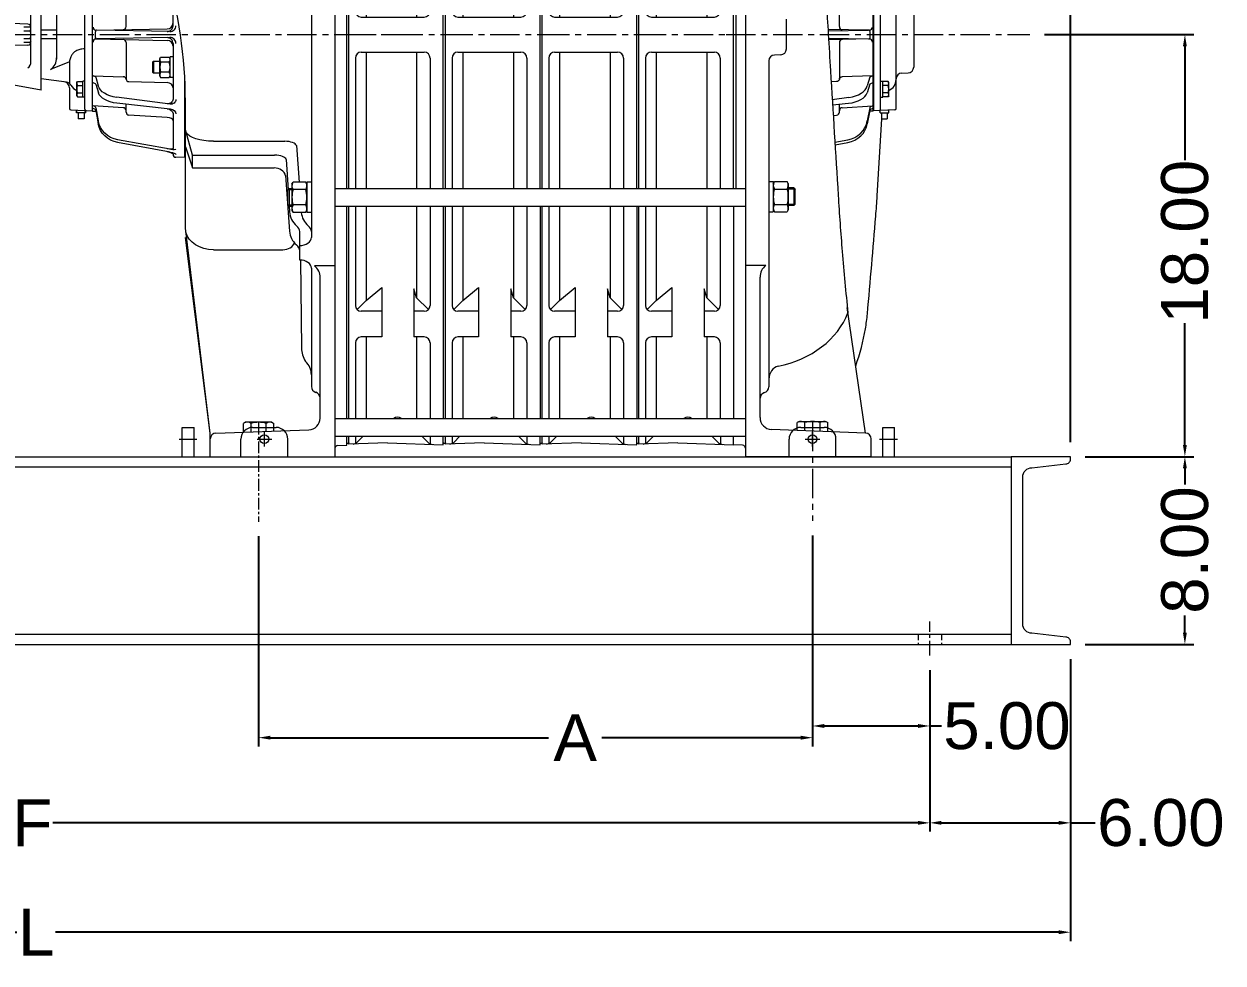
# Model space of a CAD drawing. Header units: inches. Extents: x -48 to 250, y -21 to 207.
# Drawn here: x 51.3 to 102.4, y 23.2 to 63.2 of the extents above; entities that cross this region are included whole.
import ezdxf

# ---------------------------------------------------------------- set-up
doc = ezdxf.new("R2010")
doc.units = ezdxf.units.IN
doc.header["$MEASUREMENT"] = 0
for name, pattern in [('CENTER', [2, 1.25, -0.25, 0.25, -0.25]), ('CENTERX2', [0.8, 0.5, -0.1, 0.1, -0.1]), ('HIDDEN', [0.375, 0.25, -0.125])]:
    doc.linetypes.add(name, pattern=pattern)
doc.layers.get('Defpoints').update_dxf_attribs({"lineweight": 5})
for name, color, linetype, lineweight in [('Center', 5, 'CENTER', 5), ('Centerline', 5, 'CENTERX2', 5), ('HID-HIDE', 6, 'HIDDEN', 5), ('Hidden', 3, 'HIDDEN', 5), ('OBJ', 7, 'Continuous', 5), ('TEXT', 104, 'Continuous', 5)]:
    doc.layers.add(name, color=color, linetype=linetype, lineweight=lineweight)
doc.styles.get("Standard").update_dxf_attribs({"font": 'arial.ttf'})
doc.dimstyles.new('STANDARD 2 PLCS$0', dxfattribs={"dimtxt": 1, "dimasz": 0.5, "dimexe": 0.375, "dimexo": 0.625, "dimgap": 0.2, "dimtad": 0, "dimzin": 4, "dimdsep": 46, "dimtxsty": 'Standard', "dimcen": 0.09, "dimaunit": 1, "dimadec": 0, "dimazin": 1, "dimtfac": 1, "dimtofl": 0, "dimtmove": 0, "dimatfit": 3, "dimfxl": 1, "dimtolj": 1, "dimtzin": 4, "dimarcsym": 0})

# ---------------------------------------------------------------- blocks, each defined once
blk = doc.blocks.new('mc8 p1 inlet side view')
at = {"color": 5, "linetype": 'CENTER', "lineweight": 5}
blk.add_line((-20.532, 0), (3.188, 0), dxfattribs=at)
at = {"lineweight": 5}
for p, q in [((-0.505, -6.561), (0, -6.561)), ((-0.505, -7.311), (0, -7.311)), ((-0.505, -16.37), (0, -16.37)), ((-0.505, -17.12), (0, -17.12)), ((-5.817, -18), (-0.505, -18))]:
    blk.add_line(p, q, dxfattribs=at)
at = {"layer": 'Centerline', "color": 5, "lineweight": 5}
blk.add_line((-3.755, -16.548), (-3.755, -20.769), dxfattribs=at)
at = {"layer": 'HID-HIDE', "lineweight": 5, "ltscale": 2}
for p, q in [((-11.509, -3.335), (-11.505, -3.224)), ((-11.145, -3.335), (-11.148, -3.236))]:
    blk.add_line(p, q, dxfattribs=at)
at = {"layer": 'HID-HIDE', "lineweight": 5}
for p, q in [((-2.494, -6.608), (-2.336, -6.608)), ((-2.494, -7.264), (-2.336, -7.264))]:
    blk.add_line(p, q, dxfattribs=at)
at = {"layer": 'OBJ', "lineweight": 5}
for p, q in [((-0.505, 17.655), (-0.505, -18)), ((-1.505, 8.645), (-1.505, -8.645)), ((0, -6.561), (0, 6.561)), ((-11.167, -3.178), (-11.167, 3.216)), ((-10.857, 3.25), (-10.857, -3.25)), ((-10.843, -3.259), (-10.843, 3.259)), ((-13.027, -2.368), (-13.027, 2.368)), ((-9.408, 0.34), (-9.408, 1.901)), ((-7.408, 0.38), (-7.408, 1.658)), ((-13.469, -1.191), (-13.469, 1.163)), ((-12.382, 0.993), (-12.382, -1.049)), ((-13.595, 0.444), (-14.282, 0.468)), ((-13.773, 0.325), (-13.495, 0.325)), ((-13.773, 0.162), (-13.495, 0.162)), ((-13.469, 0.281), (-13.495, 0.325)), ((-12.382, 0.188), (-13.027, 0.188)), ((-10.718, -0.124), (-10.718, 0.124)), ((-10.686, 0.188), (-7.653, 0.245)), ((-7.537, 0.127), (-10.654, 0.187)), ((-13.595, -0.444), (-14.282, -0.468)), ((-13.773, -0.162), (-13.495, -0.162)), ((-13.773, -0.325), (-13.495, -0.325)), ((-13.469, -0.281), (-13.495, -0.325)), ((-12.382, -0.188), (-13.027, -0.188)), ((-10.686, -0.188), (-7.653, -0.245)), ((-7.537, -0.127), (-10.654, -0.187)), ((-9.408, -0.34), (-9.408, -1.901)), ((-7.408, -0.38), (-7.408, -2.749)), ((-7.97, -1.016), (-7.937, -0.958)), ((-7.97, -1.766), (-7.97, -1.016)), ((-7.937, -0.958), (-7.566, -0.958)), ((-7.533, -1.016), (-7.566, -0.958)), ((-7.408, -0.954), (-7.533, -0.954)), ((-7.533, -1.827), (-7.533, -0.954)), ((-11.827, -1.159), (-12.632, -1.493)), ((-11.827, -1.159), (-11.827, -2.086)), ((-8.244, -1.141), (-8.283, -1.18)), ((-8.283, -1.18), (-8.283, -1.602)), ((-8.244, -1.141), (-8.244, -1.641)), ((-7.97, -1.141), (-8.244, -1.141)), ((-7.566, -1.174), (-7.937, -1.174)), ((-11.947, -2.034), (-13.027, -1.882)), ((-11.511, -2.045), (-11.486, -2.001)), ((-11.511, -2.607), (-11.511, -2.045)), ((-11.486, -2.001), (-11.261, -2.001)), ((-11.167, -1.984), (-11.261, -1.984)), ((-11.261, -2.667), (-11.261, -1.984)), ((-10.819, -1.763), (-9.529, -1.796)), ((-10.704, -1.815), (-10.597, -2.186)), ((-9.287, -2.005), (-7.653, -2.047)), ((-8.283, -1.602), (-8.244, -1.641)), ((-7.97, -1.641), (-8.244, -1.641)), ((-7.97, -1.766), (-7.937, -1.824)), ((-7.566, -1.607), (-7.937, -1.607)), ((-7.937, -1.824), (-7.566, -1.824)), ((-7.533, -1.766), (-7.566, -1.824)), ((-7.408, -1.827), (-7.533, -1.827)), ((-6.908, -5.246), (-6.908, -1.822)), ((-13.027, -2.368), (-14.2, -2.161)), ((-11.827, -2.268), (-11.827, -3.155)), ((-11.486, -2.164), (-11.261, -2.164)), ((-11.486, -2.488), (-11.261, -2.488)), ((-10.704, -2.114), (-10.589, -2.482)), ((-11.511, -2.607), (-11.486, -2.651)), ((-11.486, -2.651), (-11.261, -2.651)), ((-11.167, -2.667), (-11.261, -2.667)), ((-9.529, -3.116), (-10.819, -3.039)), ((-7.533, -2.968), (-9.816, -2.675)), ((-7.533, -3.173), (-9.8, -2.926)), ((-9.408, -3.306), (-9.408, -2.969)), ((-6.88, -8.254), (-6.88, -2.872)), ((-11.769, -3.215), (-10.857, -3.247)), ((-11.527, -3.335), (-11.524, -3.223)), ((-11.127, -3.335), (-11.527, -3.335)), ((-11.452, -3.335), (-11.452, -3.585)), ((-11.202, -3.335), (-11.202, -3.585)), ((-11.127, -3.335), (-11.13, -3.237)), ((-10.857, -3.25), (-10.843, -3.25)), ((-10.843, -3.259), (-10.698, -3.269)), ((-10.704, -3.12), (-10.598, -3.684)), ((-10.704, -3.236), (-10.598, -3.8)), ((-7.652, -3.534), (-9.287, -3.435)), ((-7.408, -3.366), (-7.408, -4.861)), ((-11.202, -3.585), (-11.452, -3.585)), ((-6.583, -5.142), (-6.88, -4.065)), ((-7.533, -4.892), (-9.781, -4.483)), ((-7.533, -5.008), (-9.781, -4.599)), ((-5.688, -4.55), (-2.643, -4.55)), ((-7.408, -5.094), (-7.408, -5.103)), ((-6.88, -4.78), (-6.583, -5.683)), ((-2.146, -4.733), (-2.032, -6.287)), ((-6.908, -5.246), (-7.283, -5.233)), ((-6.88, -5.25), (-6.908, -5.25)), ((-6.583, -5.142), (-3.081, -5.142)), ((-6.583, -5.683), (-6.583, -5.142)), ((-2.584, -5.326), (-2.501, -6.614)), ((-6.583, -5.683), (-3.095, -5.683)), ((-2.608, -6.015), (-2.439, -8.38)), ((-2.447, -6.561), (-2.508, -6.621)), ((-2.508, -7.251), (-2.508, -6.621)), ((-2.447, -6.561), (-2.447, -7.311)), ((-2.447, -6.561), (-2.336, -6.561)), ((-2.336, -6.374), (-2.285, -6.287)), ((-2.336, -6.374), (-2.336, -7.499)), ((-1.745, -6.287), (-2.285, -6.287)), ((-1.745, -6.611), (-2.285, -6.611)), ((-1.695, -6.374), (-1.745, -6.287)), ((-1.695, -6.287), (-1.695, -7.586)), ((-1.505, -6.287), (-1.695, -6.287)), ((-2.447, -7.311), (-2.508, -7.251)), ((-2.456, -7.303), (-2.439, -7.558)), ((-2.447, -7.311), (-2.336, -7.311)), ((-2.336, -7.499), (-2.285, -7.586)), ((-1.745, -7.261), (-2.285, -7.261)), ((-1.745, -7.586), (-2.285, -7.586)), ((-1.695, -7.499), (-1.745, -7.586)), ((-1.505, -7.586), (-1.695, -7.586)), ((0, -16.37), (0, -7.311)), ((-5.817, -17), (-6.88, -8.254)), ((-5.817, -17), (-6.88, -8.649)), ((-2.005, -9.612), (-2.005, -8.4)), ((-5.688, -9.172), (-2.727, -9.172)), ((-1.972, -9.612), (-1.923, -13.362)), ((-1.505, -9.965), (-1.505, -15.012)), ((-0.505, -9.867), (-1.38, -9.867)), ((-1.13, -16.353), (-1.13, -10.367)), ((-5.576, -16.992), (-1.613, -16.853)), ((-4.318, -16.53), (-4.405, -16.58)), ((-4.405, -16.951), (-4.405, -16.58)), ((-3.193, -16.53), (-4.318, -16.53)), ((-4.08, -16.939), (-4.08, -16.58)), ((-3.431, -16.917), (-3.431, -16.58)), ((-3.193, -16.53), (-3.106, -16.58)), ((-3.106, -16.905), (-3.106, -16.58)), ((-5.817, -18), (-5.817, -17)), ((0, -17.506), (0, -17.12)), ((-0.384, -17.52), (0, -17.506))]:
    blk.add_line(p, q, dxfattribs=at)
blk.add_lwpolyline([(-11.167, -0.605, 0.03046), (-11.297, -0.617, 0.042877), (-11.387, -0.639, 0.020364), (-11.553, -0.702, 0.058269), (-11.607, -0.733, 0.056736), (-11.635, -0.759, 0.016687), (-11.717, -0.862, 0.071281), (-11.785, -0.987, 0.057399), (-11.827, -1.159)], format="xyb", dxfattribs=at)
for centre, radius, start, end in [((-26.57, -2.872), 19.69, 0, 16.6658), ((-13.599, 0.314), 0.13, 0, 88), ((-13.613, 0.244), 0.144, 325.6158, 25.6158), ((-14.007, 0), 0.537, 342.412, 17.588), ((-10.689, 0.318), 0.13, 180, 271.0817), ((-10.655, 0.124), 0.063, 88.9023, 180), ((-9.538, 0.34), 0.13, 274.0305, 0), ((-7.658, 0.38), 0.25, 268.9183, 0), ((-7.658, 0.495), 0.25, 271.0817, 0), ((-7.533, 0.377), 0.25, 268.9022, 0), ((-7.658, 0.495), 0.25, 300, 0), ((-13.599, -0.314), 0.13, 272, 0), ((-13.613, -0.244), 0.144, 334.3842, 34.3842), ((-10.689, -0.318), 0.13, 88.9183, 180), ((-10.655, -0.124), 0.063, 180, 271.0978), ((-9.538, -0.34), 0.13, 0, 85.9695), ((-7.658, -0.38), 0.25, 0, 91.0817), ((-7.658, -0.495), 0.25, 0, 88.9183), ((-7.533, -0.377), 0.25, 0, 91.0978), ((-7.658, -0.495), 0.25, 0, 60), ((-12.951, -1.021), 0.57, 304.075, 2.7949), ((-7.779, -1.066), 0.192, 154.3842, 214.3842), ((-7.725, -1.066), 0.192, 325.6158, 25.6158), ((-13.766, -1.177), 0.296, 304.075, 2.7949), ((-7.254, -1.391), 0.717, 162.412, 197.588), ((-8.25, -1.391), 0.717, 342.412, 17.588), ((-12.077, -2.268), 0.25, 0, 82), ((-11.982, -2.282), 0.25, 29.1572, 82), ((-11.367, -2.082), 0.144, 154.3842, 214.3842), ((-7.779, -1.715), 0.192, 145.6158, 205.6158), ((-7.725, -1.715), 0.192, 334.3842, 34.3842), ((-11.327, -1.916), 0.5, 209.1572, 248.4077), ((-10.974, -2.326), 0.537, 162.412, 197.588), ((-11.367, -2.569), 0.144, 145.6158, 205.6158), ((-11.767, -3.155), 0.06, 180, 268), ((-11.107, -3.178), 0.06, 180, 268), ((-9.538, -3.246), 0.13, 0, 85.9695), ((-9.278, -3.306), 0.13, 180, 265.9695), ((-7.278, -5.103), 0.13, 180, 268), ((-2.048, -6.449), 0.288, 154.3842, 214.3842), ((-1.261, -6.936), 1.075, 162.412, 197.588), ((-1.983, -6.449), 0.288, 325.6158, 25.6158), ((-2.77, -6.936), 1.075, 342.412, 17.588), ((-1.595, -7.503), 0.846, 183.7157, 229.8145), ((-2.048, -7.423), 0.288, 145.6158, 205.6158), ((-1.095, -7.503), 0.846, 185.6217, 229.8145), ((-1.983, -7.423), 0.288, 334.3842, 34.3842), ((-1.595, -8.32), 0.846, 184.08, 229.4755), ((-1.699, -10.339), 0.57, 357.2039, 55.9233), ((-1.255, -15.012), 0.25, 180, 255.5268), ((-1.38, -15.496), 0.25, 359.9976, 75.5268), ((-1.63, -16.353), 0.5, 272, 0), ((-4.243, -16.817), 0.288, 55.6158, 115.6158), ((-3.756, -17.605), 1.075, 72.412, 107.588), ((-3.268, -16.817), 0.288, 64.3842, 124.3842), ((-5.567, -17.241), 0.25, 92, 180), ((-0.38, -17.645), 0.125, 92, 180)]:
    blk.add_arc(centre, radius, start, end, dxfattribs=at)
for centre, major_axis, ratio, start_param, end_param in [((-10.825, -1.796), (-0.122, 0.025), 0.268221, 3.33084, 4.720795), ((-9.529, -1.901), (0.121, 0), 0.864511, 0, 1.570796), ((-9.287, -1.901), (0.121, 0), 0.864511, 3.141593, 4.712389), ((-10.825, -2.096), (-0.122, 0.025), 0.264455, 3.350837, 4.720234), ((-7.658, -2.263), (-0.25, 0.006), 0.862791, 3.141593, 4.712389), ((-10.823, -3.126), (-0.12, 0.015), 0.725268, 3.38198, 4.768314), ((-10.823, -3.243), (-0.12, 0.014), 0.722533, 3.387375, 4.767172), ((-7.658, -3.635), (-0.25, 0.015), 0.405573, 3.141593, 4.712389), ((-2.643, -4.751), (-0.499, 0), 0.404436, 3.230092, 4.712389), ((-3.081, -5.344), (-0.499, 0), 0.404436, 3.230092, 4.712389), ((-3.095, -6.087), (0.495, 0), 0.815211, 0.178165, 1.570796), ((-3.005, -8.4), (-1, 0), 0.4995, 3.141593, 3.669266), ((-2.505, -8.4), (-1, 0), 0.4995, 3.141593, 3.669266), ((-2.005, -8.645), (-0.5, 0), 0.707107, 1.570796, 3.141593), ((-2.727, -8.806), (0.5, 0), 0.732051, 4.712389, 6.09846), ((-3.005, -9.218), (1, 0), 0.4995, 0, 0.535196), ((-2.005, -9.965), (0.5, 0), 0.707107, 0, 1.570796), ((-0.304, -13.402), (-1.619, 0.062), 0.781235, 0.016735, 0.486776), ((-2.505, -14.501), (1, 0), 0.846, 0, 0.726435)]:
    blk.add_ellipse(centre, major_axis=major_axis, ratio=ratio, start_param=start_param, end_param=end_param, dxfattribs=at)
at = {"layer": 'OBJ', "lineweight": 5, "extrusion": (0, 0, -1)}
for centre, major_axis, ratio, start_param, end_param in [((-9.607, -2.083), (-1.005, 0), 0.602662, -1.360946, -0.171812), ((-9.607, -2.389), (-0.996, 0), 0.549809, -1.375776, -0.170203), ((-7.631, -2.742), (-0.221, 0.028), 0.947603, 3.038184, 4.712389), ((-7.506, -2.758), (-0.221, 0.028), 0.947603, 3.038184, 4.712389), ((-7.679, -3.356), (-0.271, 0.029), 0.726675, 1.570796, 3.047877), ((-7.554, -3.369), (-0.271, 0.029), 0.726675, 1.570796, 3.047877), ((-9.607, -3.559), (-0.988, 0.186), 0.935161, 4.699785, 5.951591), ((-9.607, -3.675), (-0.988, 0.186), 0.935161, 4.699785, 5.951591), ((-5.688, -4.065), (1.193, 0), 0.406728, 1.570796, 2.918345), ((-7.649, -4.819), (-0.241, 0.044), 0.208345, 3.115076, 4.712389), ((-7.67, -5.05), (-0.262, 0.048), 0.248198, 1.570796, 3.099328), ((-7.523, -4.842), (-0.241, 0.044), 0.208345, 3.115076, 4.712389), ((-7.544, -5.073), (-0.262, 0.048), 0.248198, 1.570796, 3.099328), ((-5.688, -8.254), (1.193, 0), 0.769902, 1.570796, 2.955074)]:
    blk.add_ellipse(centre, major_axis=major_axis, ratio=ratio, start_param=start_param, end_param=end_param, dxfattribs=at)
blk = doc.blocks.new('mc8 intermediate side view')
at = {"lineweight": 5}
for p, q in [((0, 17.12), (4.21, 17.12)), ((0, 16.37), (4.21, 16.37)), ((0, 7.311), (4.21, 7.311)), ((0, 6.561), (4.21, 6.561)), ((0, -6.561), (4.21, -6.561)), ((0, -7.311), (4.21, -7.311)), ((0, -16.37), (4.21, -16.37)), ((0, -17.12), (4.21, -17.12))]:
    blk.add_line(p, q, dxfattribs=at)
at = {"color": 5, "linetype": 'CENTER', "lineweight": 5}
blk.add_line((0, 0), (4.634, 0), dxfattribs=at)
at = {"layer": 'OBJ', "lineweight": 5}
for p, q in [((1.745, 17.411), (0.09, 17.468)), ((0.09, 17.12), (0.09, 17.468)), ((0.374, 17.12), (0.374, 17.438)), ((0.707, 17.12), (0.439, 17.389)), ((1.745, 17.411), (4.12, 17.493)), ((3.204, 17.12), (3.488, 17.404)), ((3.562, 17.12), (3.562, 17.453)), ((4.12, 17.493), (4.12, 17.12)), ((0.09, 7.311), (0.09, 16.37)), ((0.369, 16.37), (0.369, 13.143)), ((0.825, 16.37), (0.825, 12.893)), ((2.983, 12.893), (2.983, 16.37)), ((3.557, 13.143), (3.557, 16.37)), ((4.12, 7.311), (4.12, 16.37)), ((1.495, 12.893), (0.619, 12.893)), ((1.495, 10.788), (1.495, 12.893)), ((2.87, 10.838), (2.87, 12.893)), ((3.307, 12.893), (2.87, 12.893)), ((1.495, 11.799), (0.619, 11.799)), ((3.307, 11.799), (2.87, 11.799)), ((0.369, 11.549), (0.369, 7.311)), ((0.442, 11.725), (0.825, 11.343)), ((0.825, 11.343), (0.825, 7.311)), ((0.825, 11.343), (1.495, 10.788)), ((3.484, 11.725), (2.983, 11.224)), ((3.557, 11.549), (3.557, 7.311)), ((2.983, 11.224), (2.87, 10.838)), ((2.983, 11.224), (2.983, 7.311)), ((0.09, -6.561), (0.09, 6.561)), ((0.369, 6.561), (0.369, 1)), ((0.825, 6.561), (0.825, 0.75)), ((2.983, 6.561), (2.983, 0.75)), ((3.557, 6.561), (3.557, 1)), ((4.12, -6.561), (4.12, 6.561)), ((0.619, 0.75), (3.307, 0.75)), ((0.369, -1), (0.369, -6.561)), ((0.619, -0.75), (3.307, -0.75)), ((0.825, -0.75), (0.825, -6.561)), ((2.983, -0.75), (2.983, -6.561)), ((3.557, -1), (3.557, -6.561)), ((0.09, -16.37), (0.09, -7.311)), ((0.369, -7.311), (0.369, -11.549)), ((0.825, -7.311), (0.825, -11.343)), ((2.983, -7.311), (2.983, -11.224)), ((3.557, -7.311), (3.557, -11.549)), ((4.12, -7.311), (4.12, -16.37)), ((0.825, -11.343), (1.495, -10.788)), ((1.495, -10.788), (1.495, -12.893)), ((2.87, -10.838), (2.87, -12.893)), ((2.983, -11.224), (2.87, -10.838)), ((3.484, -11.725), (2.983, -11.224)), ((0.442, -11.725), (0.825, -11.343)), ((1.495, -11.799), (0.619, -11.799)), ((3.307, -11.799), (2.87, -11.799)), ((0.369, -13.143), (0.369, -16.37)), ((1.495, -12.893), (0.619, -12.893)), ((0.825, -12.893), (0.825, -16.37)), ((3.307, -12.893), (2.87, -12.893)), ((2.983, -12.893), (2.983, -16.37)), ((3.557, -13.143), (3.557, -16.37)), ((0.09, -17.468), (0.09, -17.12)), ((0.374, -17.12), (0.374, -17.438)), ((0.707, -17.12), (0.439, -17.389)), ((3.204, -17.12), (3.488, -17.404)), ((3.562, -17.12), (3.562, -17.453)), ((4.12, -17.493), (4.12, -17.12)), ((1.745, -17.411), (0.09, -17.468)), ((1.745, -17.411), (4.12, -17.493))]:
    blk.add_line(p, q, dxfattribs=at)
for centre, start, end in [((3.665, 17.227), 92, 135), ((2.171, 16.56), 229.2279, 310.7721), ((0.619, 13.143), 180, 270), ((3.307, 13.143), 270, 0), ((0.619, 11.549), 90, 180), ((3.307, 11.549), 0, 90), ((0.619, 1), 180, 270), ((3.307, 1), 270, 0), ((0.619, -1), 90, 180), ((3.307, -1), 0, 90), ((0.619, -11.549), 180, 270), ((3.307, -11.549), 270, 0), ((0.619, -13.143), 90, 180), ((3.307, -13.143), 0, 90), ((2.171, -16.56), 49.2279, 130.7721), ((0.262, -17.212), 272, 315), ((3.665, -17.227), 225, 268)]:
    blk.add_arc(centre, 0.25, start, end, dxfattribs=at)
blk.add_ellipse((0.045, 17.408), major_axis=(-0.045, 0), ratio=0.666667, start_param=3.141593, end_param=6.283185, dxfattribs=at)
at = {"layer": 'OBJ', "lineweight": 5, "extrusion": (0, 0, -1)}
blk.add_ellipse((0.045, -17.408), major_axis=(-0.045, 0), ratio=0.666667, start_param=3.141593, end_param=6.283185, dxfattribs=at)
blk = doc.blocks.new('mc8 p1 disch side view')
at = {"color": 5, "linetype": 'CENTER', "lineweight": 5}
for p, q in [((-0.41, 0), (12.539, 0)), ((3.273, -16.512), (3.273, -20.733))]:
    blk.add_line(p, q, dxfattribs=at)
at = {"lineweight": 5}
for p, q in [((-0.008, -6.561), (0.41, -6.561)), ((-0.008, -7.311), (0.41, -7.311)), ((-0.008, -16.37), (0.41, -16.37)), ((-0.008, -17.12), (0.41, -17.12)), ((5.773, -18), (0.41, -18))]:
    blk.add_line(p, q, dxfattribs=at)
at = {"layer": 'HID-HIDE', "lineweight": 5}
for p, q in [((2.522, -6.586), (2.241, -6.586)), ((2.522, -7.243), (2.241, -7.243))]:
    blk.add_line(p, q, dxfattribs=at)
at = {"layer": 'OBJ', "lineweight": 5}
for p, q in [((0.41, 17.493), (0.41, -18)), ((0, 6.561), (0, -6.561)), ((5.854, -3.259), (5.854, 3.259)), ((5.868, 3.25), (5.868, -3.25)), ((6.178, -3.178), (6.178, 3.217)), ((4.419, 0.34), (4.419, 1.901)), ((6.838, -3.155), (6.838, 1.916)), ((7.588, 1.384), (7.588, -1.384)), ((2.16, -0.612), (2.16, 0.655)), ((5.697, 0.188), (3.932, 0.221)), ((3.936, 0.154), (5.665, 0.187)), ((5.729, -0.124), (5.729, 0.124)), ((3.954, -0.154), (5.665, -0.187)), ((5.697, -0.188), (3.958, -0.221)), ((4.419, -0.34), (4.419, -1.901)), ((1.919, -0.862), (1.651, -0.871)), ((1.41, -1.121), (1.41, -15.024)), ((4.298, -2.005), (4.068, -2.011)), ((5.83, -1.763), (4.533, -1.796)), ((5.715, -1.815), (5.608, -2.186)), ((6.178, -1.984), (6.272, -1.984)), ((6.272, -2.667), (6.272, -1.984)), ((6.497, -2.001), (6.272, -2.001)), ((6.522, -2.045), (6.497, -2.001)), ((6.522, -2.607), (6.522, -2.045)), ((7.079, -1.643), (7.347, -1.633)), ((5.715, -2.114), (5.6, -2.482)), ((6.497, -2.164), (6.272, -2.164)), ((6.497, -2.488), (6.272, -2.488)), ((4.114, -2.766), (4.827, -2.675)), ((4.129, -3), (4.811, -2.926)), ((4.419, -3.306), (4.419, -2.969)), ((4.54, -3.116), (5.83, -3.039)), ((6.178, -2.667), (6.272, -2.667)), ((6.497, -2.651), (6.272, -2.651)), ((6.522, -2.607), (6.497, -2.651)), ((4.156, -3.444), (4.298, -3.435)), ((5.715, -3.12), (5.609, -3.684)), ((5.715, -3.236), (5.609, -3.8)), ((5.854, -3.259), (5.709, -3.269)), ((5.868, -3.25), (5.854, -3.25)), ((6.78, -3.215), (5.868, -3.247)), ((6.151, -3.335), (6.154, -3.237)), ((6.151, -3.335), (6.526, -3.335)), ((6.213, -3.335), (6.213, -3.585)), ((6.463, -3.335), (6.463, -3.585)), ((6.472, -3.335), (6.481, -3.339)), ((6.526, -3.335), (6.522, -3.224)), ((6.213, -3.585), (6.463, -3.585)), ((4.226, -4.586), (4.78, -4.485)), ((4.233, -4.7), (4.78, -4.601)), ((1.41, -6.265), (1.6, -6.265)), ((1.6, -6.352), (1.65, -6.265)), ((1.6, -6.265), (1.6, -7.564)), ((1.65, -6.265), (2.19, -6.265)), ((1.65, -6.59), (2.19, -6.59)), ((2.241, -6.352), (2.19, -6.265)), ((2.241, -6.352), (2.241, -7.477)), ((2.475, -6.539), (2.241, -6.539)), ((2.475, -6.539), (2.535, -6.599)), ((2.475, -6.539), (2.475, -7.289)), ((2.535, -7.229), (2.535, -6.599)), ((-0.095, -7.311), (-0.095, -16.37)), ((1.41, -7.564), (1.6, -7.564)), ((1.6, -7.477), (1.65, -7.564)), ((1.65, -7.239), (2.19, -7.239)), ((1.65, -7.564), (2.19, -7.564)), ((2.241, -7.477), (2.19, -7.564)), ((2.475, -7.289), (2.241, -7.289)), ((2.475, -7.289), (2.535, -7.229)), ((1.285, -9.845), (0.41, -9.845)), ((1.035, -16.334), (1.035, -10.345)), ((5.531, -16.992), (4.757, -11.638)), ((5.531, -16.992), (1.518, -16.834)), ((2.71, -16.496), (2.623, -16.546)), ((2.623, -16.871), (2.623, -16.546)), ((2.71, -16.496), (3.835, -16.496)), ((2.948, -16.883), (2.948, -16.546)), ((3.598, -16.905), (3.598, -16.546)), ((3.835, -16.496), (3.922, -16.546)), ((3.922, -16.917), (3.922, -16.546)), ((5.773, -18), (5.773, -17.241)), ((0.289, -17.507), (-0.095, -17.493))]:
    blk.add_line(p, q, dxfattribs=at)
for points in [[(3.51, 7.247, -0.001333), (3.532, 6.894, -0.000057), (3.863, 1.372, 0.000233), (3.944, 0.019, 0.000175), (4.039, -1.537, 0.000051), (4.366, -6.856, 0.005285), (4.539, -9.253, 0.004801), (4.78, -11.864, 0.046519)], [(5.116, -14.118, 0.046591), (5.526, -12.55, 0.025876), (5.616, -11.908, 0.001144), (5.971, -7.74, 0.005517), (6.033, -6.875), (6.232, -3.585)]]:
    blk.add_lwpolyline(points, format="xyb", dxfattribs=at)
for centre, radius, start, end in [((4.549, 0.34), 0.13, 180, 265.9695), ((5.666, 0.124), 0.063, 0, 91.0977), ((5.7, 0.318), 0.13, 268.9183, 0), ((4.549, -0.34), 0.13, 94.0305, 180), ((5.666, -0.124), 0.063, 268.9022, 0), ((5.7, -0.318), 0.13, 0, 91.0817), ((1.66, -1.121), 0.25, 92, 180), ((1.91, -0.612), 0.25, 272, 0), ((7.338, -1.384), 0.25, 272, 0), ((6.378, -2.082), 0.144, 325.6158, 25.6158), ((6.338, -1.916), 0.5, 291.5923, 0), ((7.088, -1.893), 0.25, 92, 180), ((5.985, -2.326), 0.537, 342.412, 17.588), ((6.378, -2.569), 0.144, 334.3842, 34.3842), ((4.289, -3.306), 0.13, 274.0305, 0), ((4.549, -3.246), 0.13, 94.0305, 180), ((6.118, -3.178), 0.06, 272, 0), ((6.778, -3.155), 0.06, 272, 0), ((1.888, -6.427), 0.288, 154.3842, 214.3842), ((2.675, -6.914), 1.075, 162.412, 197.588), ((1.953, -6.427), 0.288, 325.6158, 25.6158), ((1.166, -6.914), 1.075, 342.412, 17.588), ((1.888, -7.402), 0.288, 145.6158, 205.6158), ((1.953, -7.402), 0.288, 334.3842, 34.3842), ((1.605, -10.318), 0.57, 124.0733, 182.7937), ((1.285, -15.508), 0.25, 104.4817, 179.9976), ((1.16, -15.024), 0.25, 284.4817, 0), ((1.535, -16.334), 0.5, 180, 268), ((2.786, -16.783), 0.288, 55.6158, 115.6158), ((3.273, -17.57), 1.075, 72.412, 107.588), ((3.76, -16.783), 0.288, 64.3842, 124.3842), ((5.523, -17.241), 0.25, 0, 88), ((0.285, -17.632), 0.125, 0, 88), ((0.285, -17.632), 0.125, 0, 40.5358)]:
    blk.add_arc(centre, radius, start, end, dxfattribs=at)
at = {"layer": 'OBJ', "lineweight": 5, "extrusion": (0, 0, -1)}
for centre, major_axis, ratio, start_param, end_param in [((4.298, -1.901), (-0.121, 0), 0.864511, 3.141593, 4.712389), ((4.54, -1.901), (-0.121, 0), 0.864511, 0, 1.570796), ((5.836, -1.796), (0.122, 0.025), 0.268221, 3.33084, 4.720795), ((5.836, -2.096), (0.122, 0.025), 0.264455, 3.350837, 4.720234), ((5.834, -3.126), (0.12, 0.015), 0.725268, 3.38198, 4.768314), ((5.834, -3.243), (0.12, 0.014), 0.722533, 3.387375, 4.767172)]:
    blk.add_ellipse(centre, major_axis=major_axis, ratio=ratio, start_param=start_param, end_param=end_param, dxfattribs=at)
at = {"layer": 'OBJ', "lineweight": 5}
for centre, major_axis, ratio, start_param, end_param in [((4.618, -2.389), (0.996, 0), 0.549809, -1.375776, -0.170203), ((4.618, -2.083), (-1.005, 0), 0.602662, 1.780646, 2.96978), ((4.618, -3.559), (0.988, 0.186), 0.935161, 4.699785, 5.951591), ((4.618, -3.675), (0.988, 0.186), 0.935161, 4.699785, 5.951591), ((1.283, -11.264), (3.609, 0.792), 0.791898, 4.685207, 5.808707), ((1.91, -14.695), (0, 0.564), 0.886835, 0.196529, 1.570796)]:
    blk.add_ellipse(centre, major_axis=major_axis, ratio=ratio, start_param=start_param, end_param=end_param, dxfattribs=at)
blk = doc.blocks.new('*D74')
at = {"layer": 'Defpoints', "color": 0, "transparency": 16777216}
for p in [(15.905, 36.319), (89.905, 36.319), (89.905, 29.18)]:
    blk.add_point(p, dxfattribs=at)
at = {"layer": 'TEXT', "color": 0, "lineweight": -2, "transparency": 16777216}
for p, q in [((15.905, 35.694), (15.905, 28.805)), ((89.905, 35.694), (89.905, 28.805)), ((16.405, 29.18), (50.75, 29.18)), ((89.405, 29.18), (52.499, 29.18))]:
    blk.add_line(p, q, dxfattribs=at)
at = {"layer": 'TEXT', "color": 0, "transparency": 16777216}
for points in [[(16.405, 29.264), (16.405, 29.097), (15.905, 29.18)], [(89.405, 29.264), (89.405, 29.097), (89.905, 29.18)]]:
    blk.add_solid(points, dxfattribs=at)
at = {"layer": 'TEXT', "color": 0, "lineweight": 5, "transparency": 16777216, "insert": (51.625, 29.18), "char_height": 2, "attachment_point": 5}
blk.add_mtext('\\A1;F', dxfattribs=at)
blk = doc.blocks.new('*D75')
at = {"layer": 'Defpoints', "color": 0, "transparency": 16777216}
for p in [(9.905, 36.791), (95.905, 36.791), (95.905, 24.516)]:
    blk.add_point(p, dxfattribs=at)
at = {"layer": 'TEXT', "color": 0, "lineweight": -2, "transparency": 16777216}
for p, q in [((9.905, 36.166), (9.905, 24.141)), ((95.905, 36.166), (95.905, 24.141)), ((10.405, 24.516), (50.971, 24.516)), ((95.405, 24.516), (52.621, 24.516))]:
    blk.add_line(p, q, dxfattribs=at)
at = {"layer": 'TEXT', "color": 0, "transparency": 16777216}
for points in [[(10.405, 24.599), (10.405, 24.433), (9.905, 24.516)], [(95.405, 24.599), (95.405, 24.433), (95.905, 24.516)]]:
    blk.add_solid(points, dxfattribs=at)
at = {"layer": 'TEXT', "color": 0, "lineweight": 5, "transparency": 16777216, "insert": (51.796, 24.516), "char_height": 2, "attachment_point": 5}
blk.add_mtext('\\A1;L', dxfattribs=at)
blk = doc.blocks.new('*D78')
at = {"layer": 'Defpoints', "color": 0, "linetype": 'Continuous', "ltscale": 3, "transparency": 16777216}
for p in [(95.905, 44.791), (100.788, 44.791), (95.905, 36.791)]:
    blk.add_point(p, dxfattribs=at)
at = {"layer": 'TEXT', "color": 0, "linetype": 'Continuous', "lineweight": -2, "ltscale": 3, "transparency": 16777216}
for p, q in [((96.53, 44.791), (101.163, 44.791)), ((100.788, 44.291), (100.788, 43.608)), ((100.788, 37.291), (100.788, 38.017)), ((96.53, 36.791), (101.163, 36.791))]:
    blk.add_line(p, q, dxfattribs=at)
at = {"layer": 'TEXT', "color": 0, "linetype": 'Continuous', "ltscale": 3, "transparency": 16777216}
for points in [[(100.704, 44.291), (100.871, 44.291), (100.788, 44.791)], [(100.704, 37.291), (100.871, 37.291), (100.788, 36.791)]]:
    blk.add_solid(points, dxfattribs=at)
at = {"layer": 'TEXT', "color": 0, "linetype": 'Continuous', "lineweight": 5, "ltscale": 3, "transparency": 16777216, "insert": (100.788, 40.813), "char_height": 2, "attachment_point": 5, "rotation": 90}
blk.add_mtext('\\A1;8.00', dxfattribs=at)
blk = doc.blocks.new('*D79')
at = {"layer": 'Defpoints', "color": 0, "linetype": 'Continuous', "ltscale": 3, "transparency": 16777216}
for p in [(61.281, 42.022), (84.905, 42.058), (84.905, 32.812)]:
    blk.add_point(p, dxfattribs=at)
at = {"layer": 'TEXT', "color": 0, "linetype": 'Continuous', "lineweight": -2, "ltscale": 3, "transparency": 16777216}
for p, q in [((84.905, 41.433), (84.905, 32.437)), ((61.281, 41.397), (61.281, 32.437)), ((61.781, 32.812), (73.648, 32.812)), ((84.405, 32.812), (75.916, 32.812))]:
    blk.add_line(p, q, dxfattribs=at)
at = {"layer": 'TEXT', "color": 0, "linetype": 'Continuous', "ltscale": 3, "transparency": 16777216}
for points in [[(61.781, 32.895), (61.781, 32.728), (61.281, 32.812)], [(84.405, 32.895), (84.405, 32.728), (84.905, 32.812)]]:
    blk.add_solid(points, dxfattribs=at)
at = {"layer": 'TEXT', "color": 0, "linetype": 'Continuous', "lineweight": 5, "ltscale": 3, "transparency": 16777216, "insert": (74.782, 32.812), "char_height": 2, "attachment_point": 5}
blk.add_mtext('\\A1;A', dxfattribs=at)
blk = doc.blocks.new('*D80')
at = {"layer": 'Defpoints', "color": 0, "linetype": 'Continuous', "ltscale": 3, "transparency": 16777216}
for p in [(94.171, 62.791), (100.788, 62.791), (95.905, 44.791)]:
    blk.add_point(p, dxfattribs=at)
at = {"layer": 'TEXT', "color": 0, "linetype": 'Continuous', "lineweight": -2, "ltscale": 3, "transparency": 16777216}
for p, q in [((94.796, 62.791), (101.163, 62.791)), ((100.788, 62.291), (100.788, 57.436)), ((100.788, 45.291), (100.788, 50.482)), ((96.53, 44.791), (101.163, 44.791))]:
    blk.add_line(p, q, dxfattribs=at)
at = {"layer": 'TEXT', "color": 0, "linetype": 'Continuous', "ltscale": 3, "transparency": 16777216}
for points in [[(100.704, 62.291), (100.871, 62.291), (100.788, 62.791)], [(100.704, 45.291), (100.871, 45.291), (100.788, 44.791)]]:
    blk.add_solid(points, dxfattribs=at)
at = {"layer": 'TEXT', "color": 0, "linetype": 'Continuous', "lineweight": 5, "ltscale": 3, "transparency": 16777216, "insert": (100.788, 53.959), "char_height": 2, "attachment_point": 5, "rotation": 90}
blk.add_mtext('\\A1;18.00', dxfattribs=at)
blk = doc.blocks.new('*D89')
at = {"color": 0, "lineweight": -2, "transparency": 16777216}
for p, q in [((84.905, 41.433), (84.905, 32.936)), ((89.905, 35.694), (89.905, 32.936)), ((85.405, 33.311), (89.405, 33.311)), ((89.905, 33.311), (90.405, 33.311))]:
    blk.add_line(p, q, dxfattribs=at)
at = {"color": 0, "transparency": 16777216}
for points in [[(85.405, 33.395), (85.405, 33.228), (84.905, 33.311)], [(89.405, 33.395), (89.405, 33.228), (89.905, 33.311)]]:
    blk.add_solid(points, dxfattribs=at)
at = {"layer": 'Defpoints', "color": 0, "transparency": 16777216}
for p in [(84.905, 42.058), (89.905, 36.319), (89.905, 33.311)]:
    blk.add_point(p, dxfattribs=at)
at = {"color": 0, "lineweight": 5, "transparency": 16777216, "insert": (93.199, 33.311), "char_height": 2, "attachment_point": 5}
blk.add_mtext('\\A1;5.00', dxfattribs=at)
blk = doc.blocks.new('*D71')
at = {"color": 0, "lineweight": -2, "transparency": 16777216}
for p, q in [((85.844, 84.432), (85.844, 87.778)), ((95.905, 45.416), (95.905, 87.778)), ((86.344, 87.403), (87.402, 87.403)), ((95.405, 87.403), (94.361, 87.403))]:
    blk.add_line(p, q, dxfattribs=at)
at = {"color": 0, "transparency": 16777216}
for points in [[(86.344, 87.487), (86.344, 87.32), (85.844, 87.403)], [(95.405, 87.487), (95.405, 87.32), (95.905, 87.403)]]:
    blk.add_solid(points, dxfattribs=at)
at = {"layer": 'Defpoints', "color": 0, "transparency": 16777216}
for p in [(95.905, 87.403), (85.844, 83.807), (95.905, 44.791)]:
    blk.add_point(p, dxfattribs=at)
at = {"color": 0, "lineweight": 5, "transparency": 16777216, "insert": (90.882, 87.403), "char_height": 2, "attachment_point": 5}
blk.add_mtext('\\A1;10.06', dxfattribs=at)
blk = doc.blocks.new('*D90')
at = {"color": 0, "lineweight": -2, "transparency": 16777216}
for p, q in [((95.905, 36.166), (95.905, 28.805)), ((89.905, 35.694), (89.905, 28.805)), ((90.405, 29.18), (95.405, 29.18)), ((95.905, 29.18), (96.963, 29.18))]:
    blk.add_line(p, q, dxfattribs=at)
at = {"color": 0, "transparency": 16777216}
for points in [[(90.405, 29.264), (90.405, 29.097), (89.905, 29.18)], [(95.405, 29.264), (95.405, 29.097), (95.905, 29.18)]]:
    blk.add_solid(points, dxfattribs=at)
at = {"layer": 'Defpoints', "color": 0, "transparency": 16777216}
for p in [(89.905, 36.319), (95.905, 36.791), (95.905, 29.18)]:
    blk.add_point(p, dxfattribs=at)
at = {"color": 0, "lineweight": 5, "transparency": 16777216, "insert": (99.763, 29.18), "char_height": 2, "attachment_point": 5}
blk.add_mtext('\\A1;6.00', dxfattribs=at)

msp = doc.modelspace()

# ---------------------------------------------------------------- linework, layer by layer
at = {"linetype": 'Continuous', "lineweight": 5}
for p, q in [((58.025, 44.791), (58.025, 46.041)), ((58.025, 46.041), (58.525, 46.041)), ((58.525, 44.791), (58.525, 46.041)), ((61.025, 46.041), (62.025, 46.041)), ((84.405, 46.041), (85.405, 46.041)), ((87.905, 44.791), (87.905, 46.041)), ((87.905, 46.041), (88.405, 46.041)), ((88.405, 44.791), (88.405, 46.041)), ((60.525, 44.791), (60.525, 45.541)), ((62.525, 44.791), (62.525, 45.541)), ((83.905, 44.791), (83.905, 45.541)), ((85.905, 44.791), (85.905, 45.541))]:
    msp.add_line(p, q, dxfattribs=at)
at = {"lineweight": 5}
for p, q in [((12.427, 44.791), (93.383, 44.791)), ((12.427, 44.356), (93.383, 44.356)), ((12.427, 37.226), (93.383, 37.226)), ((12.427, 36.791), (93.383, 36.791))]:
    msp.add_line(p, q, dxfattribs=at)
at = {"color": 7, "lineweight": 5}
msp.add_lwpolyline([(95.71, 37.101), (94.261, 37.262, -0.414214), (93.871, 37.652), (93.871, 43.931, -0.414214), (94.261, 44.321), (95.71, 44.482, 0.414214), (95.905, 44.677), (95.905, 44.791), (93.383, 44.791), (93.383, 36.791), (95.905, 36.791), (95.905, 36.906, 0.414214)], format="xyb", close=True, dxfattribs=at)
at = {"linetype": 'Continuous', "lineweight": 5}
for centre in [(61.525, 45.541), (84.905, 45.541)]:
    msp.add_circle(centre, 0.188, dxfattribs=at)
for centre, start, end in [((61.025, 45.541), 90, 180), ((62.025, 45.541), 360, 90), ((84.405, 45.541), 90, 180), ((85.405, 45.541), 360, 90)]:
    msp.add_arc(centre, 0.5, start, end, dxfattribs=at)
at = {"layer": 'Center', "linetype": 'Continuous', "lineweight": 5}
for p, q in [((57.888, 45.541), (58.65, 45.541)), ((61.212, 45.541), (61.837, 45.541)), ((61.525, 45.229), (61.525, 45.854)), ((84.592, 45.541), (85.217, 45.541)), ((84.905, 45.229), (84.905, 45.854)), ((87.768, 45.541), (88.53, 45.541))]:
    msp.add_line(p, q, dxfattribs=at)
at = {"layer": 'Centerline', "linetype": 'CENTER', "lineweight": 5, "ltscale": 0.5}
msp.add_line((89.905, 36.319), (89.905, 37.759), dxfattribs=at)
at = {"layer": 'Hidden', "color": 7, "lineweight": 5}
for p, q in [((89.405, 37.226), (89.405, 36.791)), ((89.405, 37.226), (89.405, 36.791)), ((90.405, 37.226), (90.405, 36.791)), ((90.405, 37.226), (90.405, 36.791))]:
    msp.add_line(p, q, dxfattribs=at)

# ---------------------------------------------------------------- block references
at = {"color": 7, "lineweight": 5}
for name, p in [('mc8 p1 inlet side view', (65.036, 62.791)), ('mc8 p1 disch side view', (81.632, 62.791)), ('mc8 intermediate side view', (65.036, 62.791)), ('mc8 intermediate side view', (69.161, 62.791)), ('mc8 intermediate side view', (73.286, 62.791)), ('mc8 intermediate side view', (77.411, 62.791))]:
    msp.add_blockref(name, p, dxfattribs=at)

# ---------------------------------------------------------------- dimensions: what is measured, and where the dimension line sits
at = {"lineweight": 5}
for base, p1, p2, picture, middle in [((95.905, 87.403), (85.844, 83.807), (95.905, 44.791), '*D71', (90.882, 87.403)), ((89.905, 33.311), (84.905, 42.058), (89.905, 36.319), '*D89', (93.199, 33.311)), ((95.905, 29.18), (89.905, 36.319), (95.905, 36.791), '*D90', (99.763, 29.18))]:
    dim = msp.add_linear_dim(base=base, p1=p1, p2=p2, dimstyle='STANDARD 2 PLCS$0', override={"dimtxt": 2, "dimpost": '\\X'}, dxfattribs=at)
    dim.commit()
    dim.dimension.update_dxf_attribs({"geometry": picture, "text_midpoint": middle, "dimtype": 160})
at = {"layer": 'TEXT', "color": 7, "linetype": 'Continuous', "lineweight": 5, "ltscale": 3}
for base, p1, p2, picture, middle in [((100.788, 62.791), (95.905, 44.791), (94.171, 62.791), '*D80', (100.788, 53.959)), ((100.788, 44.791), (95.905, 36.791), (95.905, 44.791), '*D78', (100.788, 40.813))]:
    dim = msp.add_linear_dim(base=base, p1=p1, p2=p2, angle=90, dimstyle='STANDARD 2 PLCS$0', override={"dimtxt": 2, "dimpost": '\\X'}, dxfattribs=at)
    dim.commit()
    dim.dimension.update_dxf_attribs({"geometry": picture, "text_midpoint": middle, "dimtype": 160})
dim = msp.add_linear_dim(base=(84.905, 32.812), p1=(61.281, 42.022), p2=(84.905, 42.058), text='A', dimstyle='STANDARD 2 PLCS$0', override={"dimtxt": 2, "dimpost": '\\X'}, dxfattribs=at)
dim.commit()
dim.dimension.update_dxf_attribs({"geometry": '*D79', "text_midpoint": (74.782, 32.812), "dimtype": 160})
at = {"layer": 'TEXT', "color": 7, "lineweight": 5}
for base, p1, p2, text, picture, middle in [((95.905, 24.516), (9.905, 36.791), (95.905, 36.791), 'L', '*D75', (51.796, 24.516)), ((89.905, 29.18), (15.905, 36.319), (89.905, 36.319), 'F', '*D74', (51.625, 29.18))]:
    dim = msp.add_linear_dim(base=base, p1=p1, p2=p2, text=text, dimstyle='STANDARD 2 PLCS$0', override={"dimtxt": 2, "dimpost": '\\X'}, dxfattribs=at)
    dim.commit()
    dim.dimension.update_dxf_attribs({"geometry": picture, "text_midpoint": middle, "dimtype": 160})

doc.saveas('drawing.dxf')
